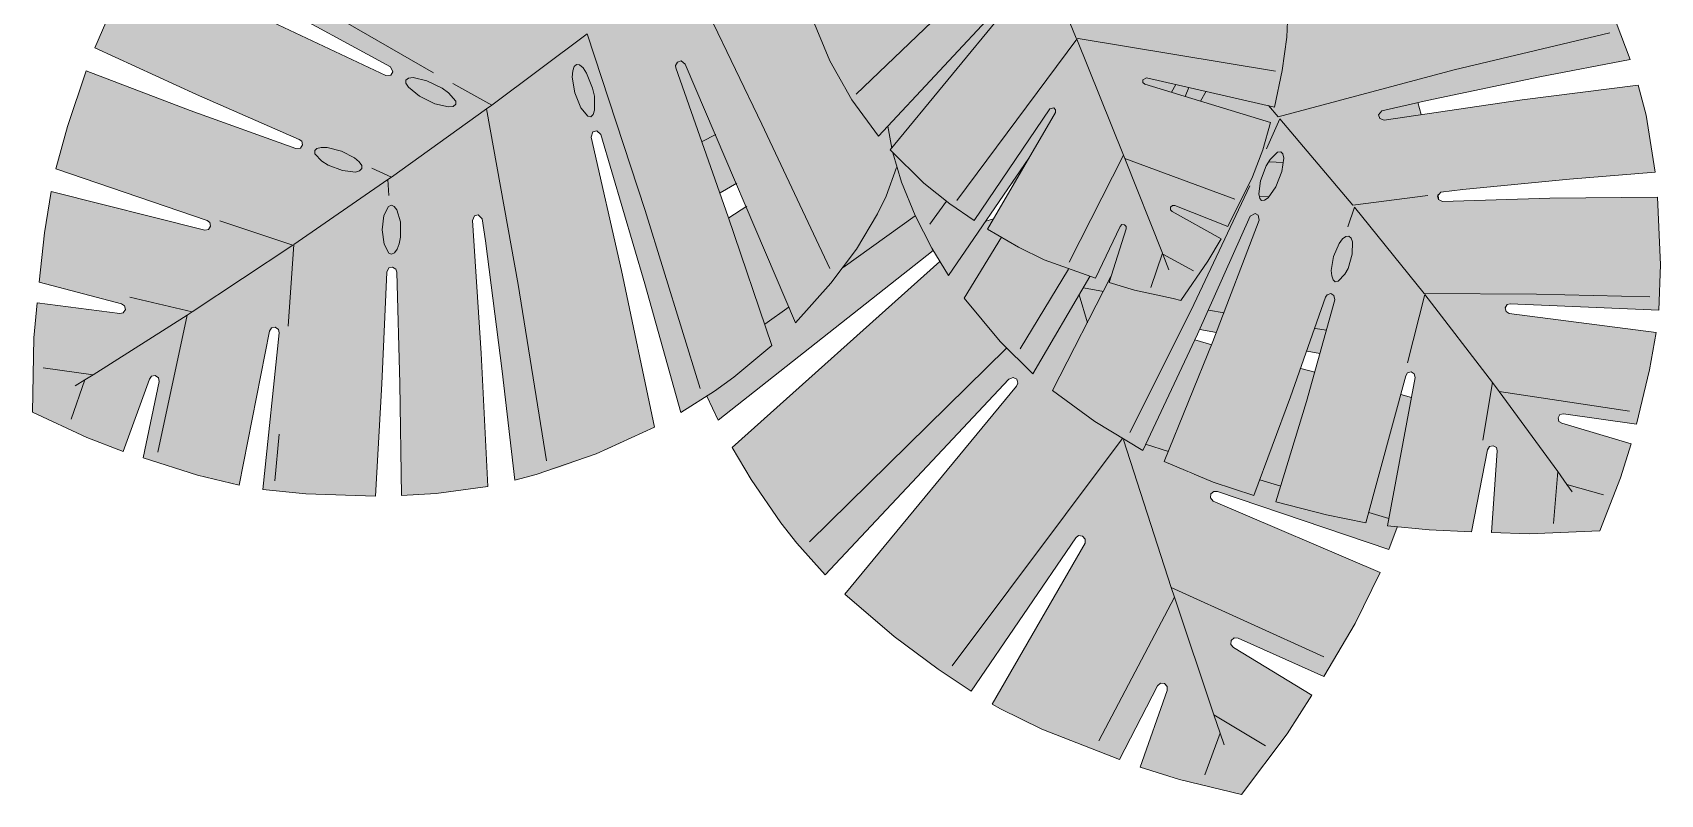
# Model space of a CAD drawing. Header units: millimetres. Extents: x -4 to 8794, y -6642 to 2653.
# Drawn here: x 307 to 998, y -1490 to -1166 of the extents above; entities that cross this region are included whole.
import ezdxf

# ---------------------------------------------------------------- set-up
doc = ezdxf.new("R2010")
doc.units = ezdxf.units.MM
doc.layers.add('VEG-HOJAS', color=117, linetype='Continuous', lineweight=18, true_color=0x2e5e38)
doc.layers.add('VEG-NERVIOS', color=115, linetype='Continuous', lineweight=9, true_color=0x528c5c)
doc.layers.add('VEG-RELLENO', color=253, linetype='Continuous', true_color=0x96c896)

# ---------------------------------------------------------------- blocks, each defined once
blk = doc.blocks.new('VEG_Monstera_PLANTA')
at = {"layer": 'VEG-RELLENO', "true_color": 0x7eb277}
h = blk.add_hatch(color=73, dxfattribs=at)
h.dxf.hatch_style = 1
h.paths.add_polyline_path([(97.7, -235.9), (78, -231.6), (67.2, -228.3), (74.5, -205.5), (74.5, -204.5), (73.8, -203.8), (72.7, -203.7), (71.9, -204.5), (61.5, -226.5), (39.7, -218.6), (28.7, -213.3), (15.6, -205.6), (44.4, -156.1), (44.5, -154.9), (43.8, -154.1), (42, -154.6), (9.9, -201.9), (-0.4, -194.9), (-11.5, -186.1), (-25.8, -172), (23.2, -112.5), (23.5, -111.6), (23.1, -110.6), (22.1, -110.2), (21.1, -110.6), (-30.7, -166.2), (-42, -150.7), (-51.4, -134.2), (-59.3, -115.1), (3, -61.8), (3.5, -60.7), (3.1, -59.7), (2.1, -59.3), (1.3, -59.6), (-61.8, -107), (-64.8, -94.1), (-66.4, -83), (-67, -71.9), (-66.5, -61.4), (-64.7, -51.6), (-63.3, -47.1), (-59.1, -38.3), (-53.8, -30.3), (-47.9, -23.5), (-41.6, -18.4), (-34.4, -14.8), (-26.7, -12.5), (-16.1, -11.2), (-9.9, -12.2), (-4.1, -14.6), (8.2, -21.8), (13.1, -26.7), (13.1, -19.7), (15.7, -8.8), (17.6, -3), (20.6, 2.6), (25, 7.2), (31, 11.6), (38, 15.5), (45.6, 18.1), (53.7, 19), (67.4, 17.7), (76.8, 15.1), (85.6, 11), (93.8, 5.3), (105.5, -6.1), (112.6, -14.9), (121.5, -28.6), (43.8, -39.7), (42.7, -40.6), (43, -42.1), (44.1, -42.5), (125.7, -36.2), (130.4, -46.3), (134.9, -58.2), (139.7, -76.9), (142, -91.3), (65.1, -88.2), (63.8, -89.1), (63.8, -90.2), (65, -91), (142.8, -99), (143.3, -110.5), (142.7, -124.1), (140.8, -138.3), (137.5, -153.8), (83.1, -141.4), (81.5, -142.2), (81.5, -143.3), (82.4, -144.1), (135.8, -160.4), (132.5, -172), (128.2, -183.4), (117.6, -204.5), (95.1, -195.6), (94.1, -195.6), (93.3, -196.3), (93.3, -197.4), (94, -198.1), (114.8, -209.7), (109.2, -219.3)])
at = {"layer": 'VEG-RELLENO', "true_color": 0x63965b}
h = blk.add_hatch(color=83, dxfattribs=at)
h.dxf.hatch_style = 1
h.paths.add_polyline_path([(-389.4, -251.8), (-388.1, -237), (-353, -241.5), (-351.5, -241.2), (-350.6, -239.8), (-350.9, -238.2), (-352.2, -237.3), (-387.2, -228.2), (-384.9, -207.2), (-382.1, -189.6), (-316.9, -206.1), (-315.3, -205.8), (-314.4, -204.4), (-314.7, -202.8), (-315.9, -202), (-380.1, -180), (-375.1, -162), (-367.2, -138.4), (-323, -155.2), (-278.2, -171.4), (-276.2, -171.2), (-275.4, -169.9), (-275.7, -168.3), (-276.7, -167.5), (-320.4, -148.4), (-363.6, -128.7), (-352.3, -102.7), (-345.1, -89.6), (-292.9, -115.5), (-248.9, -136.3), (-239.4, -140.6), (-237.3, -139.7), (-237.1, -138.1), (-238, -136.7), (-289.1, -108.9), (-339.4, -80.4), (-325.5, -61.1), (-307.3, -40.5), (-248.2, -77.2), (-196.9, -107.8), (-195.3, -108.1), (-194, -107.1), (-193.8, -105.5), (-194.7, -104.2), (-243.2, -71.5), (-299, -32.5), (-286, -21.5), (-278.8, -16), (-261.7, -4.9), (-206, -45.9), (-157.7, -80.5), (-155.9, -80.8), (-154.6, -79.8), (-154.4, -78.2), (-155.2, -77.1), (-250.7, 1.1), (-241.3, 5.7), (-224.9, 12.3), (-217, -0.9), (-196.4, 12.5), (-194.9, 12.6), (-194.2, 11.3), (-194.7, 10.4), (-213.9, -5.8), (-202.6, -21.9), (-194, -31.7), (-158.1, 0.9), (-156.6, 1), (-155.9, 0.2), (-156.3, -1.1), (-189.5, -36.3), (-175.9, -48.7), (-167.1, -55.8), (-125, -6.6), (-123.3, -6.2), (-122.6, -7.1), (-122.9, -8.2), (-161.5, -59.9), (-154.1, -64.8), (-142.7, -71), (-125.6, -78.2), (-98.9, -35.9), (-97.4, -42.3), (-118.4, -80.6), (-106.5, -83.9), (-108, -86.7), (-102, -84.8), (-88.8, -86.8), (-79.2, -87.4), (-77.1, -82.9), (-69.4, -83.5), (-70.9, -87.5), (-65.8, -87.4), (-61.8, -107), (-45.7, -95), (-40.7, -99.3), (-59.3, -115.1), (-51.4, -134.2), (-45.4, -145.3), (-38.3, -156.2), (-30.7, -166.2), (-26.7, -161.9), (-25.1, -171.2), (-25.8, -172), (-24.6, -173.3), (-23, -179.4), (-27.5, -191.7), (-31.2, -199.2), (-40.1, -214.1), (-50.9, -228.6), (-65.9, -245.4), (-112.8, -135.6), (-114.5, -134.2), (-116.6, -135.3), (-116.8, -137.2), (-94.5, -200.4), (-76, -255), (-92.2, -268.5), (-100.4, -274.4), (-114.6, -283.5), (-129.9, -228.8), (-148.6, -165.4), (-150.4, -163.9), (-152.5, -164.9), (-152.8, -166.6), (-139.9, -223.2), (-125.9, -289.8), (-145.7, -299.1), (-165.8, -306.7), (-185.2, -312.3), (-190.5, -266), (-197.7, -210.6), (-199, -201.2), (-200.7, -199.6), (-202.3, -200), (-203.2, -202), (-199.5, -258.3), (-196.7, -314.9), (-218.6, -317.9), (-233.3, -318.8), (-234, -271.2), (-235.3, -223.9), (-235.7, -222.7), (-237.1, -221.8), (-238.7, -222.1), (-239.6, -223.9), (-241.6, -271.4), (-244.3, -319.1), (-273.9, -318.1), (-292.2, -316.2), (-285.2, -249.7), (-286.1, -247.6), (-287.7, -247.3), (-289.4, -249), (-302.2, -314.4), (-320, -310.1), (-343, -302.8), (-336.2, -270.4), (-336.5, -268.8), (-337.9, -267.8), (-339.5, -268.1), (-340.4, -269.3), (-351.5, -300), (-367, -294.1), (-390, -283.4)])
h.paths.add_polyline_path([(-152.2, -145.7), (-154.7, -139.4), (-156.2, -137.2), (-157.7, -135.9), (-159, -135.7), (-160, -136.5), (-160.6, -138.4), (-160.8, -141.1), (-159.7, -147.8), (-157.2, -154.1), (-155.7, -156.4), (-154.2, -157.6), (-152.9, -157.9), (-151.9, -157), (-151.3, -155.1), (-151.1, -152.4)], flags=0)
h.paths.add_polyline_path([(-233.8, -209), (-233.6, -205.8), (-234.4, -199.7), (-235.3, -197.4), (-236.4, -196), (-237.6, -195.5), (-238.8, -196), (-239.9, -197.5), (-240.8, -199.8), (-241.5, -205.9), (-240.7, -212), (-238.7, -215.8), (-237.5, -216.3), (-236.3, -215.7), (-235.2, -214.2)], flags=0)
h.paths.add_polyline_path([(-228.4, -147.3), (-222.6, -151), (-219.2, -152.4), (-213.3, -153.7), (-211.4, -153.5), (-210.3, -152.6), (-210.3, -151.3), (-213.3, -147.7), (-219.2, -144), (-225.7, -141.6), (-230.4, -141.5), (-231.4, -142.3), (-231.4, -143.7), (-230.4, -145.4)], flags=0)
h.paths.add_polyline_path([(-269, -175.2), (-264.5, -178.4), (-258.4, -180.8), (-252.9, -181.4), (-251.1, -180.9), (-250.2, -179.9), (-250.2, -178.6), (-253.2, -175.4), (-255.8, -173.9), (-262, -171.5), (-267.4, -170.9), (-269.2, -171.4), (-270.1, -172.3), (-270.1, -173.6)], flags=0)
at = {"layer": 'VEG-RELLENO', "true_color": 0x679d60}
h = blk.add_hatch(color=83, dxfattribs=at)
h.dxf.hatch_style = 1
h.paths.add_polyline_path([(245.6, -335), (229.6, -334.5), (232, -299.8), (231.7, -298.4), (230.4, -297.6), (228.8, -298), (228, -299.3), (221.2, -334.2), (203.1, -333.3), (185.5, -331.7), (197.2, -268.6), (196.8, -267.1), (195.5, -266.3), (194, -266.7), (193.2, -267.9), (176.3, -330.4), (159.6, -326.9), (138.1, -321.5), (151, -278.8), (163.1, -235.6), (162.7, -233.8), (161.4, -233), (159.9, -233.5), (159.2, -234.5), (144.3, -276.9), (128.7, -318.7), (111.4, -313.1), (90.6, -304.3), (107.9, -262), (124.5, -219.1), (130.9, -201.8), (130.9, -200.4), (130, -199.2), (128.4, -199.1), (127.2, -200.1), (104.8, -250.3), (81.5, -299.6), (61.1, -287.3), (43.2, -274.1), (68, -225.7), (67.2, -228.3), (78, -231.6), (97.7, -235.9), (107.3, -222.3), (114.8, -209.7), (94, -198.1), (93.3, -197.4), (93.3, -196.3), (94.1, -195.6), (95.1, -195.6), (117.6, -204.5), (128.2, -183.4), (132.5, -172), (135.8, -160.4), (106.1, -151.3), (108.4, -147.1), (137.5, -153.8), (140.8, -138.3), (142.7, -124.1), (143.3, -110.5), (142.8, -99), (65, -91), (63.8, -90.2), (64.1, -88.6), (65.1, -88.2), (142, -91.3), (138.9, -73), (225, -35), (239.9, -50), (252.4, -65.2), (255.9, -70), (173.3, -100.9), (146.1, -111.6), (144.8, -113.4), (145.9, -115.4), (147.5, -115.5), (204.9, -97.4), (262.9, -80.4), (268.7, -90.1), (278.3, -108.4), (282.6, -117.9), (288.6, -133.6), (250.1, -141), (202.3, -151), (183.1, -155.4), (181.7, -157.1), (182.2, -158.6), (184.1, -159.3), (242.7, -150.7), (292, -144.5), (295.3, -157.3), (299.2, -181.4), (262.8, -184.4), (217.5, -188.8), (208.1, -189.9), (206.7, -191.6), (207.1, -193.1), (208.9, -193.9), (254.4, -192.5), (300.2, -192), (301.4, -220.8), (300.7, -240), (237.6, -237.3), (235.7, -238.3), (235.5, -239.9), (237.2, -241.4), (299.6, -249.6), (296.8, -265.4), (291.2, -288.5), (260.2, -284.1), (258.7, -284.4), (257.9, -285.8), (258.3, -287.3), (259.5, -288.1), (289, -296.8), (284.4, -311.3), (275.6, -333.8)])
h.paths.add_polyline_path([(136.5, -190.3), (139.5, -184.5), (140.6, -181.2), (141.4, -175.5), (141, -173.7), (140.1, -172.8), (138.8, -172.9), (135.6, -176), (132.6, -181.8), (130.9, -188.2), (131.2, -192.6), (132, -193.5), (133.3, -193.4), (134.8, -192.3)], flags=0)
h.paths.add_polyline_path([(165.9, -226.7), (168.7, -222.3), (170.5, -216.3), (170.6, -211), (170, -209.4), (169, -208.6), (167.8, -208.7), (165, -211.8), (163.7, -214.3), (161.9, -220.3), (161.8, -225.5), (162.4, -227.2), (163.3, -228), (164.5, -227.8)], flags=0)
h.paths.add_polyline_path([(59.1, -225.7), (34.9, -267.1), (20.9, -253.4), (5.7, -234.9), (21.5, -209.1), (39.7, -218.6)])
h.paths.add_polyline_path([(32.3, -176.8), (15.7, -201.1), (-1, -225.3), (-8.1, -213.7), (-15.1, -199.9), (-20.9, -185.7), (-24.6, -173.3), (-11.5, -186.1), (-0.4, -194.9), (9.9, -201.9), (42, -154.6), (43.8, -154.1), (44.5, -154.9), (44.5, -155.9)])
h.paths.add_polyline_path([(-25.1, -171.2), (-26.7, -161.9), (21.1, -110.6), (22.1, -110.2), (23.1, -110.6), (23.5, -111.6), (23.2, -112.5)])
h.paths.add_polyline_path([(127.7, 10.8), (133.1, 10.9), (176.9, -30.8), (189.8, -20.3), (197.3, -12.9), (214.9, -26.1), (137.5, -67.2), (133.8, -55.1), (150.9, -47.2), (170.5, -35.3)])
h.paths.add_polyline_path([(101.1, -145.5), (99.6, -149.3), (82.4, -144.1), (81.5, -143.3), (81.5, -142.2), (83.1, -141.4)])
h.paths.add_polyline_path([(83.5, -39.4), (80.3, -34.5), (86.7, -33.5), (90.7, -38.9)])
at = {"layer": 'VEG-RELLENO', "true_color": 0x61945a}
h = blk.add_hatch(color=83, dxfattribs=at)
h.dxf.hatch_style = 1
h.paths.add_polyline_path([(102.5, -440.7), (80.4, -434.1), (91.9, -401.5), (91.9, -399.9), (90.8, -398.6), (89.1, -398.5), (87.8, -399.6), (71.6, -430.9), (38.6, -418), (17.6, -407.3), (57, -339), (57.1, -337.3), (56, -336), (54.3, -335.8), (53.1, -336.7), (8.6, -401.8), (-5.4, -392.5), (-24.1, -378.7), (-45, -360.7), (27.9, -272.3), (28.4, -270.2), (27.3, -268.9), (25.6, -268.7), (24.6, -269.3), (-53.4, -352.4), (-65.4, -339), (-72.2, -330.3), (-84.8, -311.9), (-92.8, -298.3), (-4.7, -219.4), (-1, -225.3), (14.9, -202.3), (18.2, -201.3), (15.6, -205.6), (21.5, -209.1), (5.7, -234.9), (20.9, -253.4), (34.9, -267.1), (59.1, -225.7), (61.5, -226.5), (71.9, -204.5), (73.2, -203.6), (74.2, -204.1), (74.5, -205.5), (68, -225.7), (43.2, -274.1), (61.1, -287.3), (81.5, -299.6), (103.7, -252.7), (110.8, -254.7), (90.6, -304.3), (102.2, -309.5), (128.7, -318.7), (148.7, -264.8), (154.6, -266.4), (138.1, -321.5), (159.6, -326.9), (176.3, -330.4), (191.2, -275.9), (195.7, -277.1), (185.5, -331.7), (189.6, -332.2), (186.1, -341.7), (113.2, -317.1), (111.7, -317), (110.4, -318.1), (110.3, -319.8), (111.4, -321.1), (182.3, -351.4), (171.7, -373.1), (158.4, -395.6), (122.1, -379.3), (119.7, -379.6), (118.9, -381.2), (120.1, -383.3), (153.4, -403.6), (142.9, -420), (123.4, -445.7)])
h.paths.add_polyline_path([(-7.5, -214.7), (-54.9, -251.9), (-98.8, -286.8), (-103.6, -276.5), (-92.2, -268.5), (-76, -255), (-94.3, -200.9), (-86.7, -195.9), (-65.9, -245.4), (-50.9, -228.6), (-40.1, -214.1), (-31.2, -199.2), (-27.5, -191.7), (-23, -179.4), (-18.2, -192.8), (-15.1, -199.9)])
h.paths.add_polyline_path([(-90.9, -186.1), (-98, -190.2), (-116.9, -136.9), (-116.6, -135.3), (-115.3, -134.3), (-113.7, -134.5), (-112.8, -135.6)])
h.paths.add_polyline_path([(-75.6, -79.7), (-66.9, -75.5), (-66.8, -76.8), (-69.4, -83.5), (-77.1, -82.9)])
h.paths.add_polyline_path([(-13.3, -75.8), (-40.7, -99.3), (-45.7, -95), (-17.4, -73.7)])
h.paths.add_polyline_path([(146, -62.6), (151.2, -67.5), (138.9, -73), (137.5, -67.2)])
h.paths.add_polyline_path([(175.5, -100), (178.6, -105.5), (147.5, -115.5), (145.9, -115.4), (144.9, -114.2), (144.9, -112.6), (146.1, -111.6)])
h.paths.add_polyline_path([(198.4, -151.9), (199.8, -156.9), (184.1, -159.3), (182.8, -159.1), (181.8, -157.9), (181.9, -156.4), (183.1, -155.4)])
h.paths.add_polyline_path([(130.9, -191.6), (130.9, -188.2), (131.5, -185.1), (134, -178.7), (137.3, -174), (138.8, -172.9), (140.1, -172.8), (141, -173.7), (141.4, -175.5), (141.2, -178.1), (140.6, -181.2), (138.1, -187.6), (135.1, -191.9)])
h.paths.add_polyline_path([(156.8, -258.5), (151.3, -257.4), (159.2, -234.5), (160.6, -233.1), (162.1, -233.3), (163.1, -234.5), (163.1, -235.6)])
h.paths.add_polyline_path([(112.8, -249.6), (105.8, -248.2), (127.2, -200.1), (128.4, -199.1), (130, -199.2), (130.9, -200.4), (130.9, -201.8)])
h.paths.add_polyline_path([(25.6, -186.7), (26.8, -184.9), (33.1, -175.5), (26.9, -186.2)])
h.paths.add_polyline_path([(106.1, -151.3), (99.6, -149.3), (101.1, -145.5), (108.4, -147.1)])
h.paths.add_polyline_path([(170.5, -216.3), (169.7, -219.3), (167.4, -224.8), (165.9, -226.7), (164.5, -227.8), (163.3, -228), (162.4, -227.2), (161.8, -225.5), (161.6, -223.2), (162.6, -217.3), (165, -211.8), (167.8, -208.7), (169, -208.6), (170, -209.4), (170.6, -211)])
at = {"layer": 'VEG-HOJAS'}
for points in [[(21.1, -110.6), (-30.7, -166.2), (-42, -150.7), (-51.4, -134.2), (-59.3, -115.1)], [(143.3, -110.5), (142.7, -124.1), (140.8, -138.3), (137.5, -153.8), (83.1, -141.4), (81.5, -142.2), (81.5, -143.3), (82.4, -144.1), (135.8, -160.4), (132.5, -172), (128.2, -183.4), (117.6, -204.5), (95.1, -195.6), (94.1, -195.6), (93.3, -196.3), (93.3, -197.4), (94, -198.1), (114.8, -209.7), (109.2, -219.3), (97.7, -235.9), (94.4, -235.1), (78, -231.6), (67.2, -228.3), (74.5, -205.5), (74.5, -204.5), (73.8, -203.8), (72.7, -203.7), (71.9, -204.5), (61.5, -226.5), (39.7, -218.6), (28.7, -213.3), (15.6, -205.6), (44.4, -156.1), (44.5, -154.9), (43.8, -154.1), (42, -154.6), (9.9, -201.9), (-0.4, -194.9), (-11.5, -186.1), (-25.8, -172), (23.2, -112.5)], [(-23, -179.4), (-27.5, -191.7), (-31.2, -199.2), (-40.1, -214.1), (-50.9, -228.6), (-65.9, -245.4), (-112.8, -135.6), (-114.5, -134.2), (-116.1, -134.7), (-116.9, -136.1), (-116.8, -137.2), (-94.5, -200.4), (-76, -255), (-92.2, -268.5), (-100.4, -274.4), (-114.6, -283.5), (-129.9, -228.8), (-148.6, -165.4), (-150.4, -163.9), (-152, -164.3), (-152.8, -166.6), (-139.9, -223.2), (-125.9, -289.8), (-150.6, -301.1), (-176.1, -309.9), (-185.2, -312.3), (-190.5, -266), (-197.7, -210.6), (-199, -201.2), (-200.7, -199.6), (-202.3, -200), (-203.2, -202), (-199.5, -258.3), (-196.7, -314.9), (-218.6, -317.9), (-233.3, -318.8), (-234, -271.2), (-235.3, -223.9), (-235.7, -222.7), (-237.1, -221.8), (-238.7, -222.1), (-239.6, -223.9), (-241.6, -271.4), (-244.3, -319.1), (-273.9, -318.1), (-292.2, -316.2), (-285.2, -249.7), (-285.5, -248.2), (-286.9, -247.3), (-288.5, -247.6), (-289.4, -249), (-302.2, -314.4), (-320, -310.1), (-343, -302.8), (-336.2, -270.4), (-336.5, -268.8), (-337.9, -267.8), (-339.5, -268.1), (-340.4, -269.3), (-351.5, -300), (-367, -294.1), (-390, -283.4), (-389.4, -251.8), (-388.1, -237), (-353, -241.5), (-351.5, -241.2), (-350.6, -239.8), (-350.9, -238.2), (-352.2, -237.3), (-387.2, -228.2), (-384.9, -207.2), (-382.1, -189.6), (-316.9, -206.1), (-315.3, -205.8), (-314.4, -204.4), (-314.7, -202.8), (-315.9, -202), (-380.1, -180), (-375.1, -162), (-367.2, -138.4), (-323, -155.2), (-278.2, -171.4), (-276.2, -171.2), (-275.4, -169.9), (-275.7, -168.3), (-276.7, -167.5), (-320.4, -148.4), (-363.6, -128.7), (-352.3, -102.7)], [(-292.9, -115.5), (-240, -140.4), (-237.9, -140.3), (-237, -138.9), (-238, -136.7), (-289.1, -108.9)], [(282.6, -117.9), (288.6, -133.6), (250.1, -141), (202.3, -151), (183.1, -155.4), (181.7, -157.1), (182.2, -158.6), (184.1, -159.3), (242.7, -150.7), (292, -144.5), (295.3, -157.3), (299.2, -181.4), (262.8, -184.4), (217.5, -188.8), (208.1, -189.9), (206.7, -191.6), (207.1, -193.1), (208.9, -193.9), (254.4, -192.5), (300.2, -192), (301.4, -220.8), (300.7, -240), (237.6, -237.3), (236.3, -237.7), (235.5, -239.1), (235.9, -240.6), (237.2, -241.4), (299.6, -249.6), (296.8, -265.4), (291.2, -288.5), (260.2, -284.1), (258.7, -284.4), (257.9, -285.8), (258.3, -287.3), (259.5, -288.1), (289, -296.8), (284.4, -311.3), (275.6, -333.8), (245.6, -335), (229.6, -334.5), (232, -299.8), (231.7, -298.4), (230.4, -297.6), (228.8, -298), (228, -299.3), (221.2, -334.2), (203.1, -333.3), (185.5, -331.7), (197.2, -268.6), (196.8, -267.1), (195.5, -266.3), (194, -266.7), (193.2, -267.9), (176.3, -330.4), (159.6, -326.9), (138.1, -321.5), (151, -278.8), (163.1, -235.6), (162.7, -233.8), (161.4, -233), (159.9, -233.5), (159.2, -234.5), (144.3, -276.9), (128.7, -318.7), (111.4, -313.1), (90.6, -304.3), (111.3, -253.4), (130.9, -201.8), (130.6, -199.7), (129.2, -199), (127.2, -200.1), (104.8, -250.3), (81.5, -299.6), (61.1, -287.3), (43.2, -274.1), (68, -225.7)], [(101.1, -145.5), (99.6, -149.3)], [(106.1, -151.3), (108.4, -147.1)], [(198.4, -151.9), (199.8, -156.9)], [(-25.1, -171.2), (-26.7, -161.9)], [(33.1, -175.5), (-1, -225.3), (-8.1, -213.7), (-15.1, -199.9), (-20.9, -185.7), (-24.6, -173.3)], [(-90.9, -186.1), (-98, -190.2)], [(135.1, -191.9), (130.9, -191.6)], [(207, -190.8), (207.2, -193.2)], [(-94.3, -200.9), (-86.7, -195.9)], [(14.9, -202.3), (18.2, -201.3)], [(59.1, -225.7), (34.9, -267.1), (20.9, -253.4), (5.7, -234.9), (21.5, -209.1)], [(-7.5, -214.7), (-98.8, -286.8), (-103.6, -276.5)], [(189.6, -332.2), (186.1, -341.7), (113.2, -317.1), (111.7, -317), (110.4, -318.1), (110.3, -319.8), (111.4, -321.1), (182.3, -351.4), (171.7, -373.1), (158.4, -395.6), (122.1, -379.3), (120.4, -379.2), (119.1, -380.3), (119, -382), (120.1, -383.3), (153.4, -403.6), (142.9, -420), (123.4, -445.7), (97.1, -439.3), (80.4, -434.1), (91.9, -401.5), (91.9, -399.9), (90.8, -398.6), (89.1, -398.5), (87.8, -399.6), (71.6, -430.9), (38.6, -418), (21.1, -409.4), (17.6, -407.3), (57, -339), (57.1, -337.3), (56, -336), (54.3, -335.8), (53.1, -336.7), (8.6, -401.8), (-5.4, -392.5), (-24.1, -378.7), (-45, -360.7), (27.9, -272.3), (28.5, -271.1), (28, -269.4), (26.5, -268.6), (24.6, -269.3), (-53.4, -352.4), (-65.4, -339), (-72.2, -330.3), (-84.8, -311.9), (-92.8, -298.3), (-4.7, -219.4)], [(112.8, -249.6), (105.8, -248.2)], [(103.7, -252.7), (110.8, -254.7)], [(156.8, -258.5), (151.3, -257.4)], [(148.7, -264.8), (154.6, -266.4)], [(191.2, -275.9), (195.7, -277.1)]]:
    blk.add_lwpolyline(points, dxfattribs=at)
for points in [[(-151.4, -149.2), (-152.2, -145.7), (-154.7, -139.4), (-156.2, -137.2), (-157.7, -135.9), (-159, -135.7), (-160, -136.5), (-160.6, -138.4), (-160.8, -141.1), (-159.7, -147.8), (-157.2, -154.1), (-154.2, -157.6), (-152.9, -157.9), (-151.9, -157), (-151.3, -155.1)], [(-230.4, -145.4), (-225.7, -149.2), (-219.2, -152.4), (-213.3, -153.7), (-211.4, -153.5), (-210.3, -152.6), (-210.3, -151.3), (-213.3, -147.7), (-216, -145.8), (-222.5, -142.6), (-228.4, -141.3), (-230.4, -141.5), (-231.4, -142.3), (-231.4, -143.7)], [(-270.1, -173.6), (-267.1, -176.8), (-264.5, -178.4), (-258.4, -180.8), (-252.9, -181.4), (-251.1, -180.9), (-250.2, -179.9), (-250.2, -178.6), (-251.3, -177.1), (-253.2, -175.4), (-258.8, -172.5), (-264.9, -171), (-267.4, -170.9), (-269.2, -171.4), (-270.1, -172.3)], [(134.8, -192.3), (138.1, -187.6), (140.6, -181.2), (141.4, -175.5), (141, -173.7), (140.1, -172.8), (138.8, -172.9), (135.6, -176), (134, -178.7), (131.5, -185.1), (130.8, -190.7), (131.2, -192.6), (132, -193.5), (133.3, -193.4)], [(-234.3, -211.9), (-233.8, -209), (-233.8, -202.6), (-235.3, -197.4), (-236.4, -196), (-237.6, -195.5), (-238.8, -196), (-240.8, -199.8), (-241.5, -205.9), (-240.7, -212), (-238.7, -215.8), (-237.5, -216.3), (-236.3, -215.7), (-235.2, -214.2)], [(164.5, -227.8), (167.4, -224.8), (168.7, -222.3), (170.5, -216.3), (170.6, -211), (170, -209.4), (169, -208.6), (167.8, -208.7), (166.4, -209.8), (165, -211.8), (162.6, -217.3), (161.6, -223.2), (161.8, -225.5), (162.4, -227.2), (163.3, -228)]]:
    blk.add_lwpolyline(points, close=True, dxfattribs=at)
at = {"layer": 'VEG-NERVIOS'}
for points in [[(-219.7, -139.2), (-271.1, -109.7), (-330.1, -74.4)], [(34, -77.2), (-40.2, -148.3)], [(34, -77.2), (53.3, -124.6)], [(-113.8, -91.3), (-80.2, -161), (-51.4, -222.4)], [(-154.4, -122.7), (-195, -153)], [(-154.4, -122.7), (-129.8, -197.7), (-106.5, -273.3)], [(139.1, -158), (213.8, -138), (279.9, -122.2)], [(53.5, -125), (2.5, -193.5)], [(53.3, -124.6), (137.9, -138.6)], [(53.5, -125), (73.3, -174.2)], [(-195, -153), (-211.5, -143.8)], [(95.5, -144.2), (93.7, -147.5)], [(-197.2, -154.6), (-237.5, -183.5)], [(-195, -153), (-197.2, -154.6)], [(-197.2, -154.6), (-183.7, -229.1), (-171.7, -304.1)], [(139.8, -158.8), (134.1, -171.5)], [(134.9, -153.1), (139.1, -158)], [(139.8, -158.8), (170.8, -195.5)], [(-99.8, -165.4), (-105.6, -168.4)], [(73.3, -174.2), (50.2, -219.7)], [(73.3, -174.2), (73.9, -175.7)], [(73.9, -175.7), (89.9, -215.9)], [(73.9, -175.7), (120.7, -192.9)], [(135.1, -177), (141.3, -177.3)], [(-239.1, -184.6), (-279, -212.1)], [(-237.5, -183.5), (-245.9, -179.8)], [(-237.5, -183.5), (-239.1, -184.6)], [(-239.1, -184.6), (-238.7, -191.4)], [(127, -187.2), (102.1, -240), (76.1, -292)], [(170.8, -195.5), (202.6, -191.3)], [(-15.1, -200), (-45.7, -221.9)], [(-1.9, -193.8), (-8.9, -203.5)], [(171.4, -196.3), (168.6, -204.6)], [(171.4, -196.3), (201, -233)], [(-279.5, -212.5), (-310.5, -202.1)], [(-279.5, -212.5), (-322.2, -240.7)], [(-279, -212.1), (-281.4, -246.9)], [(89.9, -215.9), (85, -230.4)], [(90, -216.2), (92.6, -222.9)], [(90, -216.2), (103.1, -223.3)], [(50, -222.6), (29.5, -256.5)], [(-322.2, -240.7), (-348.7, -234.5)], [(54.5, -233.6), (58.1, -245.4)], [(56.3, -230.5), (64.8, -232.1)], [(201.3, -233.4), (193.9, -262.4)], [(201, -233), (248.8, -233.2), (296.9, -234.4)], [(201.3, -233.4), (230.1, -270.8)], [(-322.2, -240.7), (-324.3, -242.1)], [(-68.7, -238.6), (-79, -246)], [(109.5, -240), (116.1, -241.2)], [(-324.3, -242.1), (-364.2, -267.5)], [(-324.3, -242.1), (-336.8, -300.4)], [(154.7, -247.8), (159.6, -248.6)], [(23.6, -256.2), (-60, -338.4)], [(-364.2, -267.5), (-385.5, -264.5)], [(-364.2, -267.5), (-367.8, -269.7)], [(-367.8, -269.7), (-373.6, -286.3)], [(-367.8, -269.7), (-371.9, -272.2)], [(230.1, -270.8), (226, -295.2)], [(230.1, -270.8), (232.9, -274.6)], [(232.9, -274.6), (257.8, -308.6)], [(232.9, -274.6), (288.3, -282.9)], [(-285.2, -292.7), (-287.1, -312.5)], [(72.8, -294.7), (0.6, -391.1)], [(73.4, -295.1), (93.6, -357.8)], [(82.7, -297), (92.4, -300.1)], [(257.8, -308.6), (256, -330.6)], [(257.8, -308.6), (261.7, -314.1)], [(131.2, -312.1), (140.2, -314.8)], [(261.7, -314.1), (263.9, -317.2)], [(261.7, -314.1), (277.2, -318.5)], [(177.6, -326), (186.1, -328.5)], [(93.6, -357.8), (95, -361.9)], [(93.6, -357.8), (158.4, -387.2)], [(95, -361.9), (62.8, -422.9)], [(95, -361.9), (111.7, -411.9)], [(111.7, -411.9), (114.4, -419.7)], [(111.7, -411.9), (133.7, -425)], [(114.4, -419.7), (107.9, -437.4)], [(114.4, -419.7), (116.1, -424.6)]]:
    blk.add_lwpolyline(points, dxfattribs=at)

msp = doc.modelspace()

# ---------------------------------------------------------------- block references
msp.add_blockref('VEG_Monstera_PLANTA', (696.58, -1044.21))

doc.saveas('drawing.dxf')
